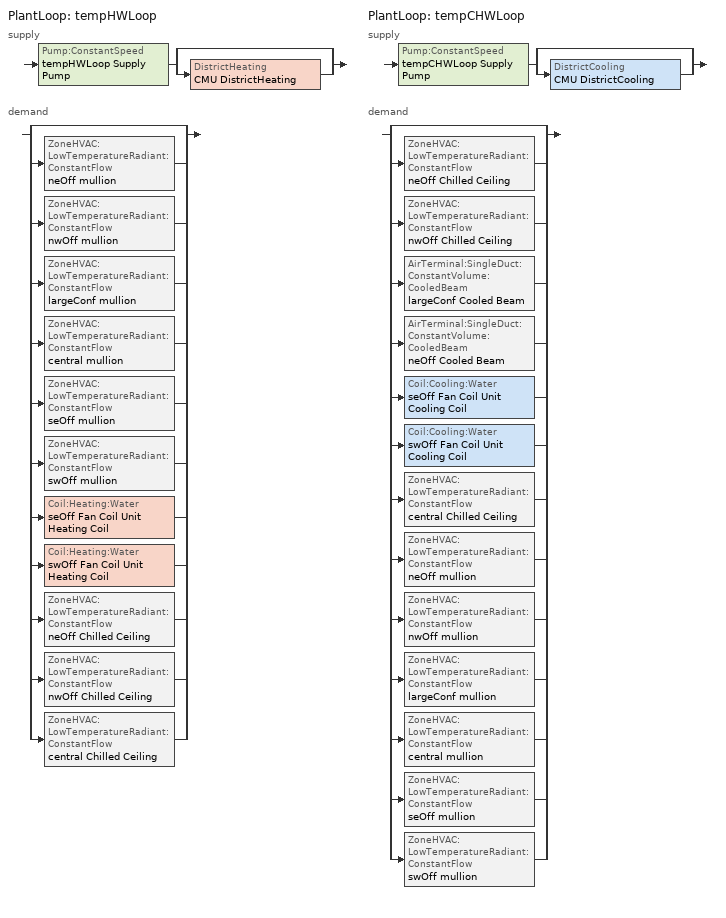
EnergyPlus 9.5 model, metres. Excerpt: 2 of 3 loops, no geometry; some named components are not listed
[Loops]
PlantLoop 'tempHWLoop'
 supply: Pump:ConstantSpeed 'tempHWLoop Supply Pump' > split
  | bypass
  | DistrictHeating 'CMU DistrictHeating'
 demand: split
  | bypass
  | ZoneHVAC:LowTemperatureRadiant:ConstantFlow 'neOff mullion'
  | ZoneHVAC:LowTemperatureRadiant:ConstantFlow 'nwOff mullion'
  | ZoneHVAC:LowTemperatureRadiant:ConstantFlow 'largeConf mullion'
  | ZoneHVAC:LowTemperatureRadiant:ConstantFlow 'central mullion'
  | ZoneHVAC:LowTemperatureRadiant:ConstantFlow 'seOff mullion'
  | ZoneHVAC:LowTemperatureRadiant:ConstantFlow 'swOff mullion'
  | Coil:Heating:Water 'seOff Fan Coil Unit Heating Coil'
  | Coil:Heating:Water 'swOff Fan Coil Unit Heating Coil'
  | ZoneHVAC:LowTemperatureRadiant:ConstantFlow 'neOff Chilled Ceiling'
  | ZoneHVAC:LowTemperatureRadiant:ConstantFlow 'nwOff Chilled Ceiling'
  | ZoneHVAC:LowTemperatureRadiant:ConstantFlow 'central Chilled Ceiling'
PlantLoop 'tempCHWLoop'
 supply: Pump:ConstantSpeed 'tempCHWLoop Supply Pump' > split
  | bypass
  | DistrictCooling 'CMU DistrictCooling'
 demand: split
  | bypass
  | ZoneHVAC:LowTemperatureRadiant:ConstantFlow 'neOff Chilled Ceiling'
  | ZoneHVAC:LowTemperatureRadiant:ConstantFlow 'nwOff Chilled Ceiling'
  | AirTerminal:SingleDuct:ConstantVolume:CooledBeam 'largeConf Cooled Beam'
  | AirTerminal:SingleDuct:ConstantVolume:CooledBeam 'neOff Cooled Beam'
  | Coil:Cooling:Water 'seOff Fan Coil Unit Cooling Coil'
  | Coil:Cooling:Water 'swOff Fan Coil Unit Cooling Coil'
  | ZoneHVAC:LowTemperatureRadiant:ConstantFlow 'central Chilled Ceiling'
  | ZoneHVAC:LowTemperatureRadiant:ConstantFlow 'neOff mullion'
  | ZoneHVAC:LowTemperatureRadiant:ConstantFlow 'nwOff mullion'
  | ZoneHVAC:LowTemperatureRadiant:ConstantFlow 'largeConf mullion'
  | ZoneHVAC:LowTemperatureRadiant:ConstantFlow 'central mullion'
  | ZoneHVAC:LowTemperatureRadiant:ConstantFlow 'seOff mullion'
  | ZoneHVAC:LowTemperatureRadiant:ConstantFlow 'swOff mullion'
[ZoneControl:Thermostat] Control Type Schedule=Control type schedule: Always 4
Name | Zone or ZoneList | Control 1
nwOff Thermostat | nwOff | nwOff Dual SP
central Thermostat | central | central Dual SP
[ThermostatSetpoint:DualSetpoint] Heating Setpoint Temperature Schedule=Heating set point schedule; Cooling Setpoint Temperature Schedule=Cooling set point schedule
nwOff Dual SP; central Dual SP
[DesignSpecification:OutdoorAir] Outdoor Air Method=Flow/Person; Outdoor Air Flow per Person {m3/s-person}=0.00944; Outdoor Air Flow per Zone Floor Area {m3/s-m2}=0; Outdoor Air Flow per Zone {m3/s}=0; Outdoor Air Flow Air Changes per Hour {1/hr}=0; Outdoor Air Schedule=On 24/7
nwOff Design Specification Outdoor Air Object; central Design Specification Outdoor Air Object
[DesignSpecification:ZoneAirDistribution] Zone Air Distribution Effectiveness in Cooling Mode=1; Zone Air Distribution Effectiveness in Heating Mode=1; Zone Secondary Recirculation Fraction=0
nwOff Design Specification Zone Air Distribution Object; central Design Specification Zone Air Distribution Object
[Sizing:Zone] Zone Cooling Design Supply Air Temperature Input Method=SupplyAirTemperature; Zone Cooling Design Supply Air Temperature {C}=14; Zone Cooling Design Supply Air Temperature Difference {deltaC}=10; Zone Heating Design Supply Air Temperature Input Method=SupplyAirTemperature; Zone Heating Design Supply Air Temperature {C}=50; Zone Heating Design Supply Air Temperature Difference {deltaC}=10; Zone Cooling Design Supply Air Humidity Ratio {kgWater/kgDryAir}=0.009; Zone Heating Design Supply Air Humidity Ratio {kgWater/kgDryAir}=0.004; Zone Heating Sizing Factor=1.25; Zone Cooling Sizing Factor=1.15; Cooling Design Air Flow Method=DesignDay; Cooling Design Air Flow Rate {m3/s}=0; Cooling Minimum Air Flow per Zone Floor Area {m3/s-m2}=0.00076; Cooling Minimum Air Flow {m3/s}=0; Cooling Minimum Air Flow Fraction=0; Heating Design Air Flow Method=DesignDay; Heating Design Air Flow Rate {m3/s}=0; Heating Maximum Air Flow per Zone Floor Area {m3/s-m2}=0.00203; Heating Maximum Air Flow {m3/s}=0.14158; Heating Maximum Air Flow Fraction=0.3; Account for Dedicated Outdoor Air System=No; Dedicated Outdoor Air System Control Strategy=NeutralSupplyAir; Dedicated Outdoor Air Low Setpoint Temperature for Design {C}=autosize; Dedicated Outdoor Air High Setpoint Temperature for Design {C}=autosize
Name | Design Specification Outdoor Air Object | Design Specification Zone Air Distribution Object
nwOff | nwOff Design Specification Outdoor Air Object | nwOff Design Specification Zone Air Distribution Object
central | central Design Specification Outdoor Air Object | central Design Specification Zone Air Distribution Object
[Sizing:Plant]
Name | Loop Type | Design Loop Exit Temperature {C} | Loop Design Temperature Difference {deltaC}
tempHWLoop | Heating | 80 | 10
tempCHWLoop | Cooling | 6 | 4
[ZoneHVAC:FourPipeFanCoil] Capacity Control Method=ConstantFanVariableFlow; Maximum Supply Air Flow Rate {m3/s}=0.1; Low Speed Supply Air Flow Ratio=0.33; Medium Speed Supply Air Flow Ratio=0.66; Maximum Outdoor Air Flow Rate {m3/s}=0; Maximum Cold Water Flow Rate {m3/s}=0.00013; Minimum Cold Water Flow Rate {m3/s}=0.00013; Cooling Convergence Tolerance=0.001; Maximum Hot Water Flow Rate {m3/s}=0.00013; Minimum Hot Water Flow Rate {m3/s}=0.00013; Heating Convergence Tolerance=0.001
Name | Availability Schedule | Supply Air Fan | Cooling Coil | Heating Coil
seOff Fan Coil Unit | seOff_fcu_op | seOff Fan Coil Unit Supply Fan | seOff Fan Coil Unit Cooling Coil | seOff Fan Coil Unit Heating Coil
swOff Fan Coil Unit | swOff_fcu_op | swOff Fan Coil Unit Supply Fan | swOff Fan Coil Unit Cooling Coil | swOff Fan Coil Unit Heating Coil
[ZoneHVAC:LowTemperatureRadiant:ConstantFlow:Design] Fluid to Radiant Surface Heat Transfer Model=ConvectionOnly; Hydronic Tubing Outside Diameter {m}=0.016; Hydronic Tubing Conductivity {W/m-K}=0.35; Temperature Control Type=MeanAirTemperature; Running Mean Outdoor Dry-Bulb Temperature Weighting Factor=0.8; Motor Efficiency=0.9; Fraction of Motor Inefficiencies to Fluid Stream=0; Condensation Control Type=Off
Name | Hydronic Tubing Inside Diameter {m} | Condensation Control Dewpoint Offset {C}
neOff mullion Design Object; nwOff mullion Design Object; largeConf mullion Design Object; central mullion Design Object; seOff mullion Design Object; swOff mullion Design Object | 0.027 | 1
neOff Chilled Ceiling Design Object; nwOff Chilled Ceiling Design Object; central Chilled Ceiling Design Object | 0.015 | 0
[ZoneHVAC:LowTemperatureRadiant:ConstantFlow] Pump Flow Rate Schedule=On 24/7; Number of Circuits=OnePerSurface
Name | Design Object | Availability Schedule | Zone | Surface Name or Radiant Surface Group | Rated Flow Rate {m3/s} | Rated Pump Head {Pa} | Rated Power Consumption {W} | Heating High Water Temperature Schedule | Heating Low Water Temperature Schedule | Heating High Control Temperature Schedule | Heating Low Control Temperature Schedule | Cooling High Water Temperature Schedule | Cooling Low Water Temperature Schedule | Cooling High Control Temperature Schedule | Cooling Low Control Temperature Schedule | Circuit Length {m}
neOff mullion | neOff mullion Design Object | mullion_op | neOff | neOff mullion Radiant Surface List | 0.00039 | 300000 | 50 | mullion_heating_inlet_temp_high | mullion_heating_inlet_temp_low | mullion_heating_control_temp_high | mullion_heating_control_temp_low | mullion_cooling_inlet_temp_high | mullion_cooling_inlet_temp_low | mullion_cooling_control_temp_high | mullion_cooling_control_temp_low | 22.5
nwOff mullion | nwOff mullion Design Object | mullion_op | nwOff | nwOff mullion Radiant Surface List | 0.00013 | 300000 | 50 | mullion_heating_inlet_temp_high | mullion_heating_inlet_temp_low | mullion_heating_control_temp_high | mullion_heating_control_temp_low | mullion_cooling_inlet_temp_high | mullion_cooling_inlet_temp_low | mullion_cooling_control_temp_high | mullion_cooling_control_temp_low | 7.5
largeConf mullion | largeConf mullion Design Object | mullion_op | largeConf | largeConf mullion Radiant Surface List | 0.00026 | 300000 | 75 | mullion_heating_inlet_temp_high | mullion_heating_inlet_temp_low | mullion_heating_control_temp_high | mullion_heating_control_temp_low | mullion_cooling_inlet_temp_high | mullion_cooling_inlet_temp_low | mullion_cooling_control_temp_high | mullion_cooling_control_temp_low | 7.5
central mullion | central mullion Design Object | mullion_op | central | central mullion Radiant Surface List | 0.00005 | 300000 | 50 | mullion_heating_inlet_temp_high | mullion_heating_inlet_temp_low | mullion_heating_control_temp_high | mullion_heating_control_temp_low | mullion_cooling_inlet_temp_high | mullion_cooling_inlet_temp_low | mullion_cooling_control_temp_high | mullion_cooling_control_temp_low | 3
seOff mullion | seOff mullion Design Object | mullion_op | seOff | seOff mullion Radiant Surface List | 0.00039 | 300000 | 50 | mullion_heating_inlet_temp_high | mullion_heating_inlet_temp_low | mullion_heating_control_temp_high | mullion_heating_control_temp_low | mullion_cooling_inlet_temp_high | mullion_cooling_inlet_temp_low | mullion_cooling_control_temp_high | mullion_cooling_control_temp_low | 22.5
swOff mullion | swOff mullion Design Object | mullion_op | swOff | swOff mullion Radiant Surface List | 0.00039 | 300000 | 50 | mullion_heating_inlet_temp_high | mullion_heating_inlet_temp_low | mullion_heating_control_temp_high | mullion_heating_control_temp_low | mullion_cooling_inlet_temp_high | mullion_cooling_inlet_temp_low | mullion_cooling_control_temp_high | mullion_cooling_control_temp_low | 22.5
neOff Chilled Ceiling | neOff Chilled Ceiling Design Object | chilledCeiling_op | neOff | neOff Chilled Ceiling Radiant Surface List | 0.000065 | 75000 | 50 | radpanel_heating_inlet_temp_high | radpanel_heating_inlet_temp_low | radpanel_heating_control_temp_high | radpanel_heating_control_temp_low | radpanel_cooling_inlet_temp_high | radpanel_cooling_inlet_temp_low | radpanel_cooling_control_temp_high | radpanel_cooling_control_temp_low
nwOff Chilled Ceiling | nwOff Chilled Ceiling Design Object | chilledCeiling_op | nwOff | nwOff Chilled Ceiling Radiant Surface List | 0.00013 | 75000 | 50 | radpanel_heating_inlet_temp_high | radpanel_heating_inlet_temp_low | radpanel_heating_control_temp_high | radpanel_heating_control_temp_low | radpanel_cooling_inlet_temp_high | radpanel_cooling_inlet_temp_low | radpanel_cooling_control_temp_high | radpanel_cooling_control_temp_low
central Chilled Ceiling | central Chilled Ceiling Design Object | chilledCeiling_op | central | central Chilled Ceiling Radiant Surface List | 0.000065 | 75000 | 50 | radpanel_heating_inlet_temp_high | radpanel_heating_inlet_temp_low | radpanel_heating_control_temp_high | radpanel_heating_control_temp_low | radpanel_cooling_inlet_temp_high | radpanel_cooling_inlet_temp_low | radpanel_cooling_control_temp_high | radpanel_cooling_control_temp_low
[ZoneHVAC:LowTemperatureRadiant:SurfaceGroup]
Name | Surface 1 | Flow Fraction for Surface 1 | Surface 2 | Flow Fraction for Surface 2 | Surface 3 | Flow Fraction for Surface 3 | Surface 4 | Flow Fraction for Surface 4 | Surface 5 | Flow Fraction for Surface 5 | Surface 6 | Flow Fraction for Surface 6
neOff mullion Radiant Surface List | neOff_wall_east_bot_mull | 0.333333 | neOff_wall_east_top_mull | 0.333333 | neOff_wall_north_bot_mull | 0.0833333 | neOff_wall_north_top_mull | 0.0833333 | neOff_wall_south_bot_mull | 0.0833333 | neOff_wall_south_top_mull | 0.0833333
nwOff mullion Radiant Surface List | nwOff_wall_top_mull | 0.5 | nwOff_wall_bot_mull | 0.5
largeConf mullion Radiant Surface List | largeConf_wall_north_top_mull | 0.3 | largeConf_wall_north_bot_mull | 0.3 | largeConf_wall_west_top_mull | 0.2 | largeConf_wall_west_bot_mull | 0.2
central mullion Radiant Surface List | central_wall_south_bot_mull | 0.5 | central_wall_south_top_mull | 0.5
seOff mullion Radiant Surface List | seOff_wall_east_top_mull | 0.416667 | seOff_wall_east_bot_mull | 0.416667 | seOff_wall_south_top_mull | 0.0833333 | seOff_wall_south_bot_mull | 0.0833333
swOff mullion Radiant Surface List | swOff_wall_west_top_mull | 0.416667 | swOff_wall_west_bot_mull | 0.416667 | swOff_wall_south_top_mull | 0.0833333 | swOff_wall_south_bot_mull | 0.0833333
neOff Chilled Ceiling Radiant Surface List | bas_Ceiling_1_0_10067 | 1
nwOff Chilled Ceiling Radiant Surface List | off-volker_Ceiling_1_0_10069 | 0.5 | nwOff_south_ceiling_1_0_10057 | 0.5
central Chilled Ceiling Radiant Surface List | central_north_Ceiling_1_0_10065 | 1
[Zone equipment]
nwOff: nwOff mullion, nwOff Chilled Ceiling
central: central mullion, central Chilled Ceiling
[Fan:OnOff] Availability Schedule=On 24/7; Fan Total Efficiency=0.7; Pressure Rise {Pa}=100; Maximum Flow Rate {m3/s}=0.1; Motor Efficiency=0.9; Motor In Airstream Fraction=1; Fan Power Ratio Function of Speed Ratio Curve=DefaultFanPowerRatioCurve; Fan Efficiency Ratio Function of Speed Ratio Curve=DefaultFanEffRatioCurve
seOff Fan Coil Unit Supply Fan; swOff Fan Coil Unit Supply Fan
[Coil:Cooling:Water] Availability Schedule=On 24/7; Design Water Flow Rate {m3/s}=0.00013; Design Air Flow Rate {m3/s}=0.1; Design Inlet Water Temperature {C}=12.8; Design Inlet Air Temperature {C}=23.9; Design Outlet Air Temperature {C}=18; Design Inlet Air Humidity Ratio {kgWater/kgDryAir}=0.01118; Design Outlet Air Humidity Ratio {kgWater/kgDryAir}=0.00883; Type of Analysis=SimpleAnalysis; Heat Exchanger Configuration=CrossFlow
seOff Fan Coil Unit Cooling Coil; swOff Fan Coil Unit Cooling Coil
[Coil:Heating:Water] Availability Schedule=On 24/7; Maximum Water Flow Rate {m3/s}=0.00013; Performance Input Method=NominalCapacity; Rated Capacity {W}=2500; Rated Inlet Water Temperature {C}=80; Rated Inlet Air Temperature {C}=20; Rated Outlet Water Temperature {C}=70; Rated Outlet Air Temperature {C}=35; Rated Ratio for Air and Water Convection=0.5
seOff Fan Coil Unit Heating Coil; swOff Fan Coil Unit Heating Coil
[Pump:ConstantSpeed] Design Flow Rate {m3/s}=0.002; Design Pump Head {Pa}=20000; Design Power Consumption {W}=autosize; Motor Efficiency=0.9; Fraction of Motor Inefficiencies to Fluid Stream=0; Pump Control Type=Intermittent
tempHWLoop Supply Pump; tempCHWLoop Supply Pump
[DistrictHeating]
CMU DistrictHeating: Nominal Capacity {W}=400000
[DistrictCooling]
CMU DistrictCooling: Nominal Capacity {W}=100000
[PlantLoop] Maximum Loop Flow Rate {m3/s}=0.003; Minimum Loop Flow Rate {m3/s}=0; Plant Loop Volume {m3}=autocalculate; Load Distribution Scheme=SequentialLoad; Plant Loop Demand Calculation Scheme=SingleSetpoint; Common Pipe Simulation=None; Pressure Simulation Type=None
Name | Fluid Type | Plant Equipment Operation Scheme | Maximum Loop Temperature {C} | Minimum Loop Temperature {C} | User Defined Fluid Type
tempHWLoop | Water | tempHWLoop Operation | 100 | 10
tempCHWLoop | UserDefinedFluidType | tempCHWLoop Operation | 80 | 0 | tempCHWLoop Glycol Concentration
[PlantEquipmentList]
tempHWLoop Scheme 1 Range 1 Equipment List: CMU DistrictHeating
tempCHWLoop Scheme 1 Range 1 Equipment List: CMU DistrictCooling
[PlantEquipmentOperation:CoolingLoad]
tempCHWLoop Scheme 1: Load Range 1 Lower Limit {W}=0; Load Range 1 Upper Limit {W}=1e+15; Range 1 Equipment List=tempCHWLoop Scheme 1 Range 1 Equipment List
[PlantEquipmentOperation:HeatingLoad]
tempHWLoop Scheme 1: Load Range 1 Lower Limit {W}=0; Load Range 1 Upper Limit {W}=1e+15; Range 1 Equipment List=tempHWLoop Scheme 1 Range 1 Equipment List
[PlantEquipmentOperationSchemes] Control Scheme 1 Schedule=On 24/7
Name | Control Scheme 1
tempHWLoop Operation | tempHWLoop Scheme 1
tempCHWLoop Operation | tempCHWLoop Scheme 1
[EnergyManagementSystem:Sensor]
Name | Output:Variable or Output:Meter Index Key | Output:Variable or Output:Meter
T_central | central | Zone Mean Air Temperature
T_nwOff | nwOff | Zone Mean Air Temperature
Tdp_central | central | Zone Mean Air Dewpoint Temperature
Tdp_nwOff | nwOff | Zone Mean Air Dewpoint Temperature
hw_dmd_in_temp_sensor | tempHWLoop Demand Side Inlet | System Node Temperature
hw_dmd_out_temp_sensor | tempHWLoop Demand Side Outlet | System Node Temperature
hw_dmd_out_flow_sensor | tempHWLoop Demand Side Outlet | System Node Mass Flow Rate
[EnergyManagementSystem:Actuator] Actuated Component Type=Plant Loop Overall; Actuated Component Control Type=On/Off Supervisory
Name | Actuated Component Unique
Set_HWLoop_SuperCtrl_op | tempHWLoop
Set_CHWLoop_SuperCtrl_op | tempCHWLoop
[Schedule:Compact]
Off; mullion_cooling_control_temp_low; radpanel_cooling_control_temp_low: Through: 12/31, For: AllDays, Until: 24:00, 0
On 24/7; mullion_op; chilledCeiling_op; seOff_fcu_op; swOff_fcu_op: Through: 12/31, For: AllDays, Until: 24:00, 1
Heating set point schedule: Through: 12/31, For: AllDays, Until: 24:00, 20
Cooling set point schedule: Through: 12/31, For: AllDays, Until: 24:00, 24
Control type schedule: Always 4: Through: 12/31, For: AllDays, Until: 24:00, 4
mullion_heating_inlet_temp_high; radpanel_heating_inlet_temp_high: Through: 12/31, For: AllDays, Until: 24:00, 75
mullion_heating_inlet_temp_low; mullion_heating_control_temp_low; radpanel_heating_inlet_temp_low; radpanel_heating_control_temp_low: Through: 12/31, For: AllDays, Until: 24:00, 25
mullion_heating_control_temp_high; radpanel_heating_control_temp_high: Through: 12/31, For: AllDays, Until: 24:00, 30
mullion_cooling_inlet_temp_high; radpanel_cooling_inlet_temp_high: Through: 12/31, For: AllDays, Until: 24:00, 6
mullion_cooling_inlet_temp_low; mullion_cooling_control_temp_high; radpanel_cooling_inlet_temp_low; radpanel_cooling_control_temp_high: Through: 12/31, For: AllDays, Until: 24:00, 5
[Curve:Cubic]
DefaultFanEffRatioCurve: Coefficient1 Constant=0.338568; Coefficient2 x=1.72644; Coefficient3 x**2=-1.4928; Coefficient4 x**3=0.427762; Minimum Value of x=0.5; Maximum Value of x=1.5; Minimum Curve Output=0.3; Maximum Curve Output=1
[Curve:Exponent]
DefaultFanPowerRatioCurve: Coefficient1 Constant=0; Coefficient2 Constant=1; Coefficient3 Constant=3; Minimum Value of x=0; Maximum Value of x=1.5; Minimum Curve Output=0.01; Maximum Curve Output=1.5
